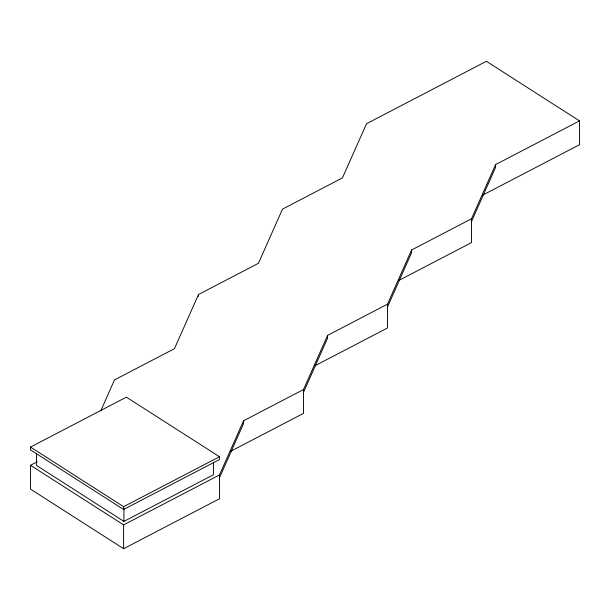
<?xml version="1.0" encoding="UTF-8"?>
<svg xmlns="http://www.w3.org/2000/svg" width="610" height="610" viewBox="0 0 610 610"><rect width="100%" height="100%" fill="white"/><g stroke="black" fill="none" stroke-linecap="round" stroke-linejoin="round"><path stroke-width="0.91" d="M100.749 410.858L114.505 379.9L174.437 348.684L198.502 294.508L258.442 263.291L282.506 209.123L342.439 177.906L366.511 123.731L486.383 61.297L579.5 120.894L579.5 144.707L482.746 195.101M37.256 461.778L30.5 465.293L30.5 489.106L123.617 548.703L219.493 498.766L219.493 474.954L243.558 420.778L303.498 389.561L327.562 335.386L387.502 304.169L411.567 250.001L471.499 218.784L495.564 164.608L579.5 120.894M219.493 477.752L243.558 423.584L243.558 420.778M303.498 392.367L327.562 338.192L327.562 335.386M387.502 306.975L411.567 252.799L411.567 250.001M471.499 221.583L495.564 167.407L495.564 164.608M30.5 447.084L126.377 397.148L219.493 456.745L219.493 459.543L123.617 509.48L30.5 449.883L30.5 447.084L123.617 506.681L123.617 509.48M398.902 280.409L471.499 242.597L471.499 218.784M314.897 365.802L387.502 327.989L387.502 304.169M123.617 506.681L219.493 456.745M230.9 451.186L303.498 413.374L303.498 389.561M36.554 453.688L36.554 465.476L123.929 521.39L213.439 474.771L213.439 462.083M30.5 465.293L123.617 524.89L219.493 474.954M198.502 294.508L198.502 296.376M123.929 508.702L123.929 521.39M123.617 524.89L123.617 548.703"/></g></svg>
